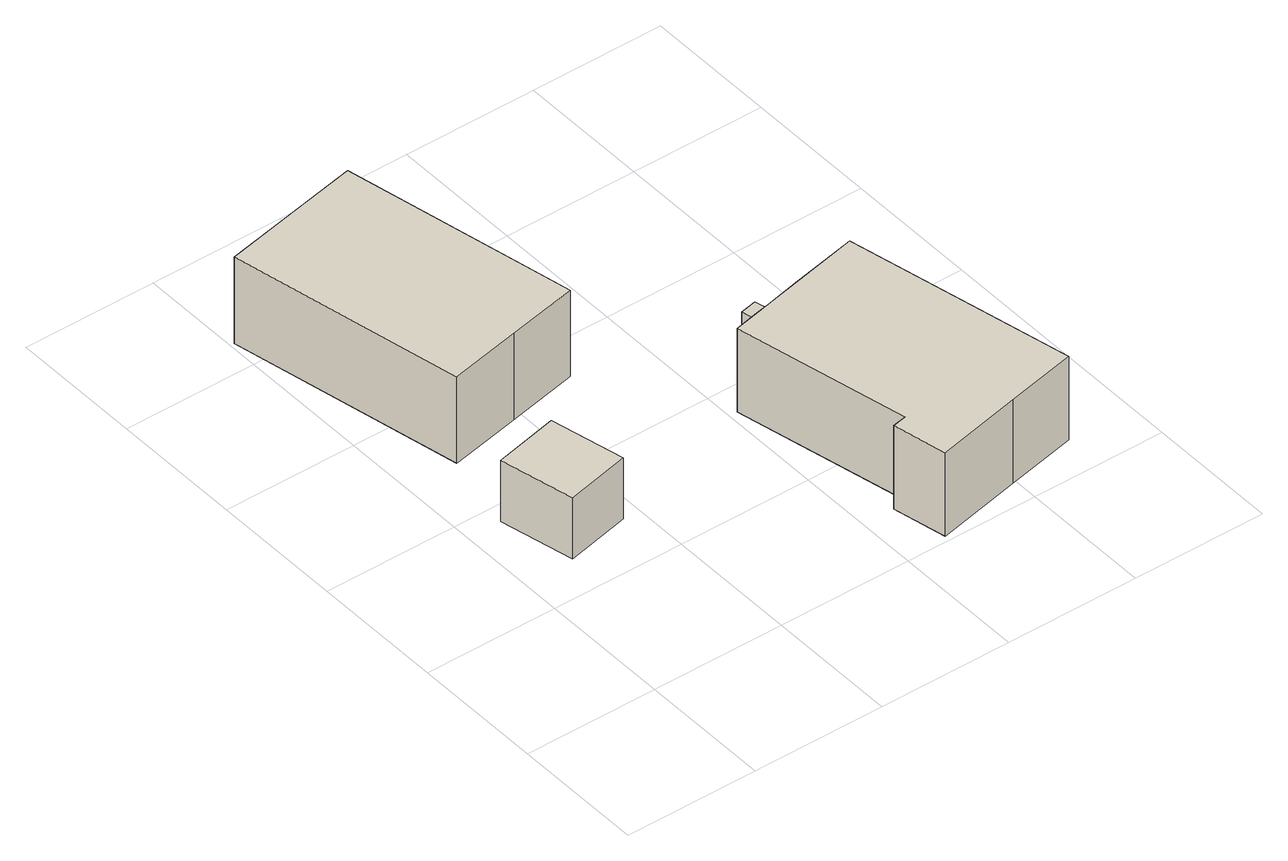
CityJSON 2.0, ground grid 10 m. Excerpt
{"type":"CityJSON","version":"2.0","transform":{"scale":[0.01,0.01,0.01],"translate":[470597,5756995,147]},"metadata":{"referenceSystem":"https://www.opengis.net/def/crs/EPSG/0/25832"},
"CityObjects":{
"building1":{"type":"Building","attributes":{"Gemeindeschluessel":"05711000","BezugspunktDach":"2000","function":"31001_2720","measuredHeight":6.58},"address":[{"country":"Germany","locality":"Bielefeld","thoroughfareNumber":"35","thoroughfareName":"Am Schießstand"}],"geometry":[{"type":"Solid","lod":"1","boundaries":[[[[0,1,2,3]],[[4,5,6,7]],[[4,7,3,2]],[[5,4,2,1]],[[6,5,1,0]],[[7,6,0,3]]]]}]},
"building2":{"type":"Building","attributes":{"Gemeindeschluessel":"05711000","BezugspunktDach":"2000","function":"31001_2720","measuredHeight":9.08},"address":[{"country":"Germany","locality":"Bielefeld","thoroughfareNumber":"35","thoroughfareName":"Am Schießstand"}],"geometry":[{"type":"Solid","lod":"1","boundaries":[[[[8,9,10,11,12,13,14]],[[15,16,17,18,19,20,21]],[[15,21,14,13]],[[16,15,13,12]],[[17,16,12,11]],[[18,17,11,10]],[[19,18,10,9]],[[20,19,9,8]],[[21,20,8,14]]]]}]},
"building3":{"type":"Building","attributes":{"Gemeindeschluessel":"05711000","function":"31001_1220"},"address":[{"country":"Germany","locality":"Bielefeld","thoroughfareNumber":"35","thoroughfareName":"Am Schießstand"}],"children":["building3-1","building3-2"]},
"building3-1":{"type":"BuildingPart","attributes":{"BezugspunktDach":"2000","measuredHeight":8.16},"parents":["building3"],"geometry":[{"type":"Solid","lod":"1","boundaries":[[[[22,23,24,25,26,27,28,29,30,31,32]],[[33,34,35,36,37,38,39,40,41,42,43]],[[33,43,32,31]],[[34,33,31,30]],[[35,34,30,29]],[[36,35,29,28]],[[37,36,28,27]],[[38,37,27,26]],[[39,38,26,25]],[[40,39,25,24]],[[41,40,24,23]],[[42,41,23,22]],[[43,42,22,32]]]]}]},
"building3-2":{"type":"BuildingPart","attributes":{"BezugspunktDach":"2100","measuredHeight":6},"address":[{"country":"Germany","locality":"Bielefeld","thoroughfareNumber":"35","thoroughfareName":"Am Schießstand"}],"parents":["building3"],"geometry":[{"type":"Solid","lod":"1","boundaries":[[[[44,45,46,47]],[[48,49,50,51]],[[48,51,47,46]],[[49,48,46,45]],[[50,49,45,44]],[[51,50,44,47]]]]}]}
},
"vertices":[
[741,1964,565],[256,1856,565],[381,1295,565],[866,1403,565],[381,1295,72],[256,1856,72],[741,1964,72],[866,1403,72],
[1462,2688,765],[1444,2775,765],[1099,4447,765],[565,4338,765],[32,4227,765],[395,2467,765],[928,2577,765],[395,2467,69],[32,4227,69],[565,4338,69],[1099,4447,69],[1444,2775,69],[1462,2688,69],[928,2577,69],
[3505,301,737],[3352,1007,737],[3133,2017,737],[2599,1901,737],[2377,1853,737],[2251,1825,737],[2065,1785,737],[2352,472,737],[2243,449,737],[2330,46,737],[2972,186,737],[2330,46,65],[2243,449,65],[2352,472,65],[2065,1785,65],[2251,1825,65],[2377,1853,65],[2599,1901,65],[3133,2017,65],[3352,1007,65],[3505,301,65],[2972,186,65],
[2351,1971,682],[2225,1943,682],[2251,1825,682],[2377,1853,682],[2251,1825,82],[2225,1943,82],[2351,1971,82],[2377,1853,82]
]}
